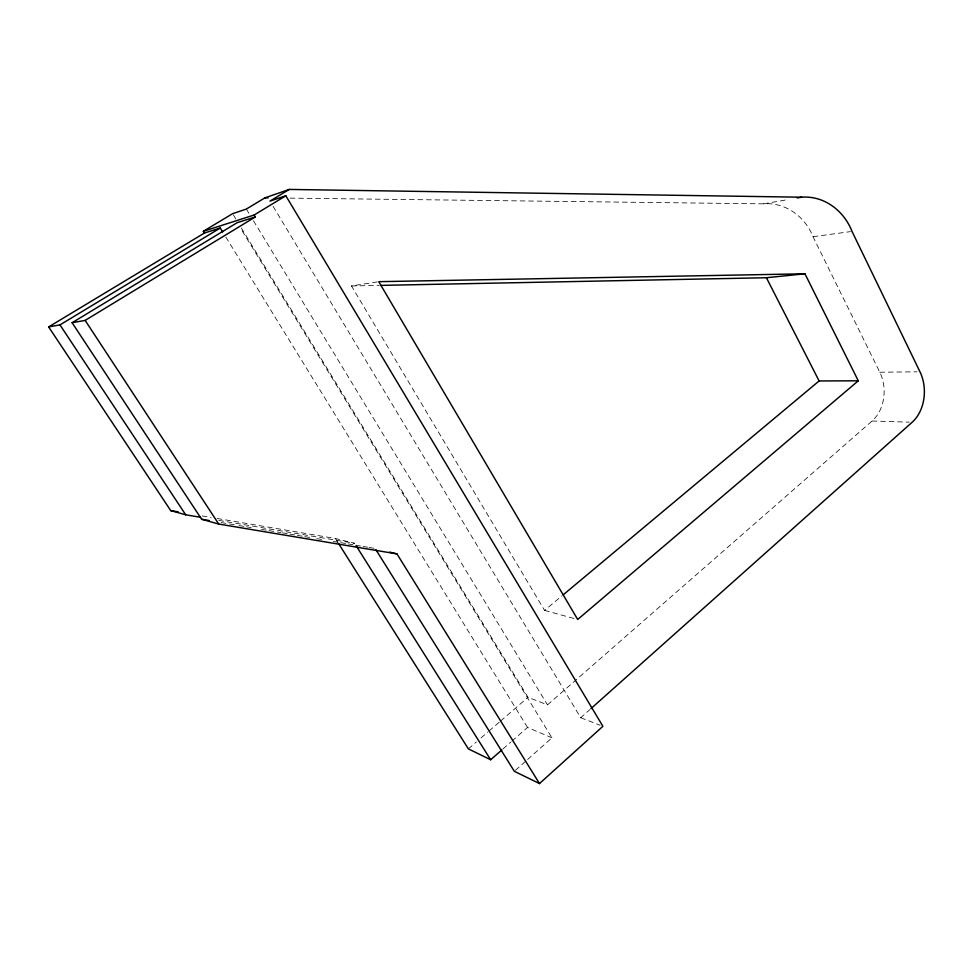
<?xml version="1.0" encoding="UTF-8"?>
<svg xmlns="http://www.w3.org/2000/svg" width="973" height="973" viewBox="0 0 973 973"><rect width="100%" height="100%" fill="white"/><g stroke="black" fill="none" stroke-linecap="round" stroke-linejoin="round"><path stroke-width="0.73" stroke-dasharray="4.87 3.65" d="M273.085 206.312L580.735 717.733L589.784 709.658M515.435 770.312L526.502 760.472M527.609 759.487L551.959 737.826L241.122 229.166M502.956 748.979L510.776 742.119M511.895 741.146L527.524 727.439L551.959 737.826M241.304 227.95L528.023 697.3L547.507 704.853L872.088 421.005A35.514 27.147 89.9 0 0 879.799 372.233L813.027 236.719C805.145 216.736 785.552 202.068 763.586 203.844L289.297 198.115M468.378 748.882L476.405 741.937M480.99 737.96L487.874 732.012M489.018 731.027L499.344 722.1M500.499 721.102L528.023 697.3M377.329 281.89L351.484 285.965L544.564 610.399L562.017 595.817M763.586 203.844L788.471 199.501M813.027 236.719L850.524 231.61M351.484 285.965L378.838 285.43M879.799 372.233L916.992 371.82M872.088 421.005L909.183 422.16M221.09 522.525L237.534 525.298M239.03 525.554L245.014 526.551M246.51 526.807L252.494 527.816M261.457 529.324L267.441 530.334M268.937 530.577L280.905 532.596M282.401 532.851L288.373 533.849M289.869 534.104L295.853 535.114M297.349 535.369L303.333 536.366M304.829 536.622L310.813 537.631M316.784 538.641L324.264 539.893M333.24 541.402L339.224 542.411M340.72 542.666L346.692 543.664M348.188 543.919L354.172 544.929M355.668 545.172L361.652 546.181M363.148 546.437L367.636 547.191M369.132 547.446L375.104 548.444M202.177 515.933L211.153 517.454M217.137 518.463L335.381 538.507L354.622 543.323L218.572 520.336M544.564 610.399L574.8 618.694M580.735 717.733L600.122 725.25M335.381 538.507L337.813 542.35M225.833 237.084L527.524 727.439M233.386 214.984L235.758 218.864M246.339 209.061L249.489 214.242M253.442 220.737L547.507 704.853"/><path stroke-width="1.46" d="M375.919 549.733L514.328 771.297L539.492 783.569L602.895 726.32L285.831 195.768L269.959 201.107L289.261 189.431L801.643 197.203C824.24 195.439 844.077 210.898 852.02 231.416L919.971 371.783A36.767 27.597 89.9 0 1 912.151 422.258L590.915 708.648M338.616 543.627L468.378 748.882L490.66 759.755L501.837 749.964M858.271 380.808L577.682 619.473L378.765 281.671L804.951 273.802L858.271 380.808L819.108 380.954L563.172 594.844M539.492 783.569L396.972 553.917L218.755 524.058L201.642 519.254L72.111 322.732L85.15 320.397L255.279 216.967L254.099 215.033L203.333 231.294L204.415 233.034L220.251 228.035L222.647 231.915M72.111 322.732L237.169 222.683L255.279 216.967M254.099 215.033L285.831 195.768M289.261 189.431L264.972 197.823L246.339 209.061L232.596 213.683L203.333 231.294M200.633 517.308L185.685 514.79L170.737 510.606L48.65 326.928L59.973 324.897L220.251 228.035M48.65 326.928L204.415 233.034M797.252 197.969L801.643 197.203M380.358 285.393L766.42 277.731L804.951 273.802M766.42 277.731L819.108 380.954M264.972 197.823L268.013 197.86M201.642 519.254L209.122 520.519M170.737 510.606L178.229 511.871M389.686 552.092L396.972 553.917M59.973 324.897L185.685 514.79M85.15 320.397L218.755 524.058M356.227 545.877L490.66 759.755"/></g></svg>
